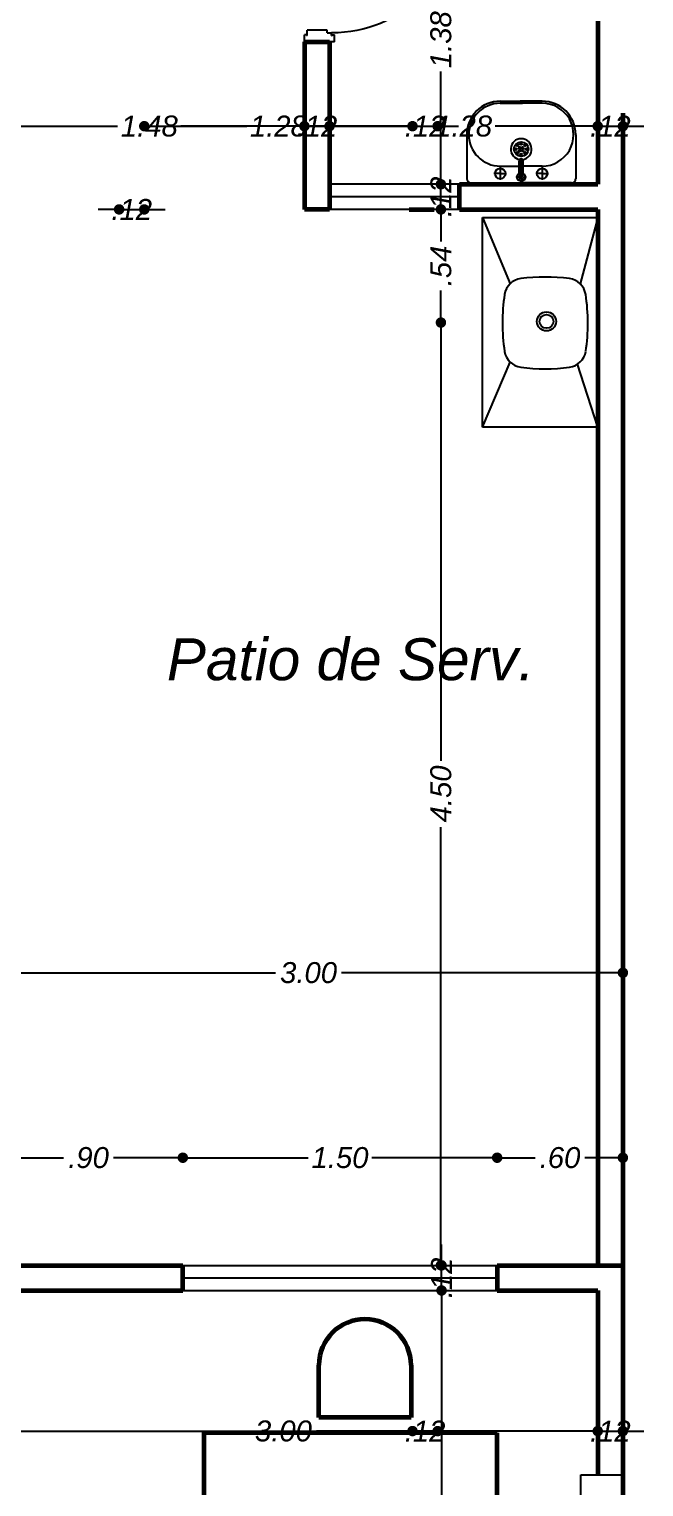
# Model space of a CAD drawing. Header units: metres. Extents: x 539 to 782, y 164 to 633.
# Drawn here: x 689.33 to 692.26, y 364.02 to 370.98 of the extents above; entities that cross this region are included whole.
import ezdxf

# ---------------------------------------------------------------- set-up
doc = ezdxf.new("R2010")
doc.units = ezdxf.units.M
doc.header["$PDMODE"] = 35
for name, color, linetype in [('ALUMINIO', 9, 'Continuous'), ('Artefactos', 30, 'Continuous'), ('COLUMNAS', 6, 'Continuous'), ('PUERTAS', 16, 'Continuous'), ('TEXTO', 134, 'Continuous')]:
    doc.layers.add(name, color=color, linetype=linetype)
for name, color, linetype, lineweight in [('cota', 1, 'Continuous', 15), ('MURO', 4, 'Continuous', 60), ('ventanas', 2, 'Continuous', 25)]:
    doc.layers.add(name, color=color, linetype=linetype, lineweight=lineweight)
doc.styles.add('ARIAL', font='ariali.ttf')
doc.styles.add('STYLE1', font='ariali.ttf')
doc.dimstyles.new('C_50', dxfattribs={"dimscale": 0.5, "dimtxt": 0.2, "dimasz": 0.1, "dimexe": 0.1, "dimexo": 0.1, "dimgap": 0.05, "dimtad": 0, "dimzin": 4, "dimdsep": 46, "dimtxsty": 'ARIAL', "dimblk": 'DOT', "dimcen": 0.09, "dimse1": 1, "dimse2": 1, "dimclrd": 1, "dimclre": 1, "dimclrt": 2, "dimadec": 0, "dimazin": 0, "dimtfac": 1, "dimtix": 1, "dimtmove": 2, "dimatfit": 3, "dimfxl": 1, "dimtolj": 1, "dimtzin": 0, "dimarcsym": 0})

# ---------------------------------------------------------------- blocks, each defined once
blk = doc.blocks.new('escritorio y silla')
for p, q in [((803.5572, 483.0604), (803.5572, 483.3104)), ((803.9972, 483.3104), (803.9972, 483.0604)), ((803.9972, 483.0604), (803.5572, 483.0604))]:
    blk.add_line(p, q)
blk.add_lwpolyline([(804.4081, 482.9872), (803.0081, 482.9872), (803.0081, 482.2872), (804.4081, 482.2872), (804.4081, 482.9872)])
blk.add_arc((803.7772, 483.3104), 0.22, 0, 180)
blk = doc.blocks.new('lavanderia cemento')
for p, q in [((691.7964, 368.2621), (691.7964, 368.7621)), ((691.7964, 368.7621), (692.3464, 368.7621)), ((691.7964, 368.7621), (691.9277, 368.4462)), ((692.3464, 368.7621), (692.2629, 368.4464)), ((692.2964, 368.7621), (692.2964, 368.7621)), ((692.3464, 368.7621), (692.3464, 367.7621)), ((691.7964, 367.7621), (691.7964, 368.2621)), ((691.7964, 367.7621), (691.9279, 368.0731)), ((692.3464, 367.7621), (692.2505, 368.063)), ((692.3464, 367.7621), (691.7964, 367.7621))]:
    blk.add_line(p, q)
for radius in [0.0456, 0.033]:
    blk.add_circle((692.102, 368.2669), radius)
for centre, radius, start, end in [((692.0957, 367.5788), 0.9, 82.60341, 97.44573), ((691.9907, 368.3819), 0.09, 97.44573, 171.34648), ((692.2, 368.382), 0.09, 8.70266, 82.60341), ((692.7915, 368.2601), 0.9, 171.34648, 188.70266), ((691.3993, 368.2595), 0.9, 351.34648, 8.70266), ((691.9908, 368.1375), 0.09, 188.70266, 262.60341), ((692.2001, 368.1376), 0.09, 277.44573, 351.34648), ((692.0951, 368.9408), 0.9, 262.60341, 277.44573)]:
    blk.add_arc(centre, radius, start, end)
blk = doc.blocks.new('LAVAMANO SIMPLE')
for p, q in [((-0.0212, 0.3465), (-0.1697, 0.198)), ((0.198, 0.3394), (0.2727, 0.2647)), ((0.2051, 0.3465), (0.2797, 0.2718)), ((0.3465, 0.2051), (0.2718, 0.2797)), ((0.3394, 0.198), (0.2647, 0.2727)), ((-0.1697, 0.1697), (0, 0)), ((-0.0392, 0.1022), (-0.0604, 0.1234)), ((-0.018, 0.1234), (-0.0604, 0.081)), ((-0.018, 0.1234), (-0.0604, 0.081)), ((-0.0392, 0.1022), (-0.0604, 0.1234)), ((-0.0392, 0.1022), (-0.018, 0.081)), ((-0.0392, 0.1022), (-0.018, 0.081)), ((-0.0141, 0.1273), (0.0495, 0.0636)), ((0.0239, 0.038), (0.0664, 0.0805)), ((0.0255, 0.0255), (0.0735, 0.0735)), ((0.0735, 0.0735), (0.0735, 0.0835)), ((0.0735, 0.0735), (0.0835, 0.0735)), ((0.011, 0.0195), (-0.001, 0.0195)), ((0.1697, -0.1697), (0, 0)), ((0.0134, 0.0255), (0.005, 0.0339)), ((0.0134, 0.0134), (0.005, 0.005)), ((0.0134, 0.0255), (0.011, 0.0195)), ((0.011, 0.0195), (0.0134, 0.0134)), ((0.0195, 0.028), (0.0134, 0.0255)), ((0.0134, 0.0134), (0.0195, 0.011)), ((0.0195, 0.0399), (0.0195, 0.028)), ((0.0255, 0.0255), (0.0195, 0.028)), ((0.0195, 0.011), (0.0255, 0.0134)), ((0.0195, 0.011), (0.0195, -0.001)), ((0.028, 0.0195), (0.0255, 0.0255)), ((0.0255, 0.0134), (0.028, 0.0195)), ((0.0255, 0.0134), (0.0339, 0.005)), ((0.0399, 0.0195), (0.028, 0.0195)), ((0.038, 0.0239), (0.0805, 0.0664)), ((0.1273, -0.0141), (0.0636, 0.0495)), ((0.1234, -0.018), (0.081, -0.0604)), ((0.1022, -0.0392), (0.081, -0.018)), ((0.1022, -0.0392), (0.1234, -0.0604)), ((0.3465, -0.0212), (0.198, -0.1697))]:
    blk.add_line(p, q)
blk.add_lwpolyline([(0.0195, -0.001), (0.005, 0.005), (-0.001, 0.0195), (0.005, 0.0339), (0.0195, 0.0399), (0.0339, 0.0339), (0.0399, 0.0195), (0.0339, 0.005)], close=True)
for centre, radius in [((0.1138, 0.1138), 0.035), ((0.1138, 0.1401), 0.005), ((-0.0392, 0.1022), 0.025), ((-0.0392, 0.1022), 0.025), ((0.0876, 0.1138), 0.005), ((0.0952, 0.1324), 0.005), ((0.0952, 0.0952), 0.005), ((0.1051, 0.1138), 0.005), ((0.1138, 0.1226), 0.005), ((0.1138, 0.1051), 0.005), ((0.1138, 0.0876), 0.005), ((0.1226, 0.1138), 0.005), ((0.1324, 0.1324), 0.005), ((0.1324, 0.0952), 0.005), ((0.1401, 0.1138), 0.005), ((0.0195, 0.0195), 0.00277), ((0.1022, -0.0392), 0.025)]:
    blk.add_circle(centre, radius)
for centre, radius, start, end in [((0.0919, 0.2333), 0.15, 45, 225), ((0.0919, 0.2333), 0.16, 45, 135), ((-0.1556, 0.1838), 0.02, 135, 225), ((0.1138, 0.1138), 0.05, 232.61679, 217.38321), ((0.2333, 0.0919), 0.15, 225, 45), ((0.2333, 0.0919), 0.16, 315, 45), ((0.0735, 0.0735), 0.01, 314.99967, 135.00059), ((0.1838, -0.1556), 0.02, 225, 315)]:
    blk.add_arc(centre, radius, start, end)
blk = doc.blocks.new('p 4')
for p, q in [((-0.0782, 0.852), (-0.0484, 0.852)), ((-0.0782, 0.1485), (-0.0782, 0.852)), ((-0.0484, 0.1485), (-0.0484, 0.852)), ((-0.8003, 0.1641), (-0.7612, 0.1641)), ((-0.8003, 0.1641), (-0.8003, 0)), ((-0.7612, 0.1524), (-0.7612, 0.1641)), ((-0.0391, 0.1524), (-0.0391, 0.1641)), ((0, 0.1641), (-0.0391, 0.1641)), ((0, 0.1641), (0, 0)), ((-0.7651, 0.1524), (-0.7612, 0.1524)), ((-0.7651, 0.1485), (-0.7651, 0.1524)), ((-0.7651, 0.1485), (-0.7519, 0.1485)), ((-0.7519, 0.1251), (-0.7519, 0.1485)), ((-0.7519, 0.1251), (-0.7363, 0.1251)), ((-0.7363, 0.1251), (-0.7363, 0.0156)), ((-0.0782, 0.1485), (-0.0484, 0.1485)), ((-0.0484, 0.1251), (-0.064, 0.1251)), ((-0.064, 0.1251), (-0.064, 0.0156)), ((-0.0352, 0.1485), (-0.0484, 0.1485)), ((-0.0484, 0.1251), (-0.0484, 0.1485)), ((-0.0352, 0.1524), (-0.0391, 0.1524)), ((-0.0352, 0.1485), (-0.0352, 0.1524)), ((-0.7651, 0.0156), (-0.7651, 0.0117)), ((-0.7651, 0.0156), (-0.7363, 0.0156)), ((-0.7651, 0.0117), (-0.7612, 0.0117)), ((-0.7612, 0.0117), (-0.7612, 0)), ((-0.0352, 0.0156), (-0.064, 0.0156)), ((-0.0391, 0.0117), (-0.0391, 0)), ((-0.0352, 0.0117), (-0.0391, 0.0117)), ((0, 0), (-0.0391, 0)), ((-0.0352, 0.0156), (-0.0352, 0.0117)), ((-0.8003, 0), (-0.7612, 0))]:
    blk.add_line(p, q)
blk.add_arc((-0.0472, 0.148), 0.7047, 92.51921, 179.96085)
blk = doc.blocks.new('_Dot')
at = {"color": 0, "linetype": 'ByBlock', "lineweight": -2}
blk.add_line((-0.5, 0), (-1, 0), dxfattribs=at)
at = {"color": 0, "linetype": 'ByBlock', "const_width": 0.5}
blk.add_lwpolyline([(-0.25, 0, 1), (0.25, 0, 1)], format="xyb", close=True, dxfattribs=at)
blk = doc.blocks.new('*D352')
at = {"layer": 'cota', "color": 1, "lineweight": -2, "transparency": 16777216}
for p, q in [((689.0933, 364.2851), (690.3855, 364.2851)), ((691.9933, 364.2851), (690.7011, 364.2851))]:
    blk.add_line(p, q, dxfattribs=at)
at = {"layer": 'Defpoints', "color": 0, "transparency": 16777216}
for p in [(689.0433, 364.2851), (692.0433, 364.2851), (692.0433, 364.2851)]:
    blk.add_point(p, dxfattribs=at)
at = {"layer": 'cota', "color": 1, "lineweight": -2, "transparency": 16777216, "xscale": 0.05, "yscale": 0.05, "zscale": 0.05, "rotation": 180}
blk.add_blockref('_Dot', (689.0433, 364.2851), dxfattribs=at)
at = {"layer": 'cota', "color": 1, "lineweight": -2, "transparency": 16777216, "xscale": 0.05, "yscale": 0.05, "zscale": 0.05}
blk.add_blockref('_Dot', (692.0433, 364.2851), dxfattribs=at)
at = {"layer": 'cota', "color": 2, "transparency": 16777216, "insert": (690.5433, 364.2851), "char_height": 0.1, "attachment_point": 5, "style": 'ARIAL'}
blk.add_mtext('\\A1;3.00', dxfattribs=at)
blk = doc.blocks.new('*D353')
at = {"layer": 'cota', "color": 1, "lineweight": -2, "transparency": 16777216}
for p, q in [((691.9933, 364.2851), (691.9433, 364.2851)), ((692.0433, 364.2851), (692.1633, 364.2851)), ((692.2133, 364.2851), (692.2633, 364.2851))]:
    blk.add_line(p, q, dxfattribs=at)
at = {"layer": 'Defpoints', "color": 0, "transparency": 16777216}
for p in [(692.0433, 364.2851), (692.1633, 364.2851), (692.1633, 364.2851)]:
    blk.add_point(p, dxfattribs=at)
at = {"layer": 'cota', "color": 1, "lineweight": -2, "transparency": 16777216, "xscale": 0.05, "yscale": 0.05, "zscale": 0.05}
blk.add_blockref('_Dot', (692.0433, 364.2851), dxfattribs=at)
at = {"layer": 'cota', "color": 1, "lineweight": -2, "transparency": 16777216, "xscale": 0.05, "yscale": 0.05, "zscale": 0.05, "rotation": 180}
blk.add_blockref('_Dot', (692.1633, 364.2851), dxfattribs=at)
at = {"layer": 'cota', "color": 2, "transparency": 16777216, "insert": (692.1033, 364.2851), "char_height": 0.1, "attachment_point": 5, "style": 'ARIAL'}
blk.add_mtext('\\A1;.12', dxfattribs=at)
blk = doc.blocks.new('*D358')
at = {"layer": 'cota', "color": 1, "lineweight": -2, "transparency": 16777216}
for p, q in [((691.2979, 364.9062), (691.2979, 363.6738)), ((691.2979, 362.1265), (691.2979, 363.3589))]:
    blk.add_line(p, q, dxfattribs=at)
at = {"layer": 'Defpoints', "color": 0, "transparency": 16777216}
for p in [(691.2979, 364.9562), (691.2979, 364.9562), (691.2979, 362.0765)]:
    blk.add_point(p, dxfattribs=at)
at = {"layer": 'cota', "color": 1, "lineweight": -2, "transparency": 16777216, "xscale": 0.05, "yscale": 0.05, "zscale": 0.05}
for p, rotation in [((691.2979, 364.9562), 90), ((691.2979, 362.0765), 270)]:
    blk.add_blockref('_Dot', p, dxfattribs=dict(at, rotation=rotation))
at = {"layer": 'cota', "color": 2, "transparency": 16777216, "insert": (691.2979, 363.5164), "char_height": 0.1, "attachment_point": 5, "rotation": 90, "style": 'ARIAL'}
blk.add_mtext('\\A1;2.88', dxfattribs=at)
blk = doc.blocks.new('*D359')
at = {"layer": 'cota', "color": 1, "lineweight": -2, "transparency": 16777216}
for p, q in [((691.2979, 365.1262), (691.2979, 365.1762)), ((691.2979, 364.9562), (691.2979, 365.0762)), ((691.2979, 364.9062), (691.2979, 364.8562))]:
    blk.add_line(p, q, dxfattribs=at)
at = {"layer": 'Defpoints', "color": 0, "transparency": 16777216}
for p in [(691.2979, 365.0762), (691.2979, 365.0762), (691.2979, 364.9562)]:
    blk.add_point(p, dxfattribs=at)
at = {"layer": 'cota', "color": 1, "lineweight": -2, "transparency": 16777216, "xscale": 0.05, "yscale": 0.05, "zscale": 0.05}
for p, rotation in [((691.2979, 365.0762), 270), ((691.2979, 364.9562), 90)]:
    blk.add_blockref('_Dot', p, dxfattribs=dict(at, rotation=rotation))
at = {"layer": 'cota', "color": 2, "transparency": 16777216, "insert": (691.2979, 365.0162), "char_height": 0.1, "attachment_point": 5, "rotation": 90, "style": 'ARIAL'}
blk.add_mtext('\\A1;.12', dxfattribs=at)
blk = doc.blocks.new('*D360')
at = {"layer": 'cota', "color": 1, "lineweight": -2, "transparency": 16777216}
for p, q in [((691.2949, 369.5262), (691.2949, 367.4847)), ((691.2949, 365.1262), (691.2949, 367.1678))]:
    blk.add_line(p, q, dxfattribs=at)
at = {"layer": 'Defpoints', "color": 0, "transparency": 16777216}
for p in [(691.2949, 369.5762), (691.2949, 369.5762), (691.2949, 365.0762)]:
    blk.add_point(p, dxfattribs=at)
at = {"layer": 'cota', "color": 1, "lineweight": -2, "transparency": 16777216, "xscale": 0.05, "yscale": 0.05, "zscale": 0.05}
for p, rotation in [((691.2949, 369.5762), 90), ((691.2949, 365.0762), 270)]:
    blk.add_blockref('_Dot', p, dxfattribs=dict(at, rotation=rotation))
at = {"layer": 'cota', "color": 2, "transparency": 16777216, "insert": (691.2949, 367.3262), "char_height": 0.1, "attachment_point": 5, "rotation": 90, "style": 'ARIAL'}
blk.add_mtext('\\A1;4.50', dxfattribs=at)
blk = doc.blocks.new('*D361')
at = {"layer": 'cota', "color": 1, "lineweight": -2, "transparency": 16777216}
for p, q in [((691.2949, 370.0662), (691.2949, 369.9633)), ((691.2949, 369.6262), (691.2949, 369.7291))]:
    blk.add_line(p, q, dxfattribs=at)
at = {"layer": 'Defpoints', "color": 0, "transparency": 16777216}
for p in [(690.477, 370.1162), (691.2949, 370.1162), (688.997, 369.5762)]:
    blk.add_point(p, dxfattribs=at)
at = {"layer": 'cota', "color": 1, "lineweight": -2, "transparency": 16777216, "xscale": 0.05, "yscale": 0.05, "zscale": 0.05}
for p, rotation in [((691.2949, 370.1162), 90), ((691.2949, 369.5762), 270)]:
    blk.add_blockref('_Dot', p, dxfattribs=dict(at, rotation=rotation))
at = {"layer": 'cota', "color": 2, "transparency": 16777216, "insert": (691.2949, 369.8462), "char_height": 0.1, "attachment_point": 5, "rotation": 90, "style": 'ARIAL'}
blk.add_mtext('\\A1;.54', dxfattribs=at)
blk = doc.blocks.new('*D362')
at = {"layer": 'cota', "color": 1, "lineweight": -2, "transparency": 16777216}
for p, q in [((691.2949, 370.2862), (691.2949, 370.3362)), ((691.2949, 370.1162), (691.2949, 370.2362)), ((691.2949, 370.0662), (691.2949, 370.0162))]:
    blk.add_line(p, q, dxfattribs=at)
at = {"layer": 'Defpoints', "color": 0, "transparency": 16777216}
for p in [(691.2949, 370.2362), (691.2949, 370.2362), (690.477, 370.1162)]:
    blk.add_point(p, dxfattribs=at)
at = {"layer": 'cota', "color": 1, "lineweight": -2, "transparency": 16777216, "xscale": 0.05, "yscale": 0.05, "zscale": 0.05}
for p, rotation in [((691.2949, 370.2362), 270), ((691.2949, 370.1162), 90)]:
    blk.add_blockref('_Dot', p, dxfattribs=dict(at, rotation=rotation))
at = {"layer": 'cota', "color": 2, "transparency": 16777216, "insert": (691.2949, 370.1762), "char_height": 0.1, "attachment_point": 5, "rotation": 90, "style": 'ARIAL'}
blk.add_mtext('\\A1;.12', dxfattribs=at)
blk = doc.blocks.new('*D363')
at = {"layer": 'cota', "color": 1, "lineweight": -2, "transparency": 16777216}
for p, q in [((691.2949, 371.5662), (691.2949, 371.0774)), ((691.2949, 370.2862), (691.2949, 370.775))]:
    blk.add_line(p, q, dxfattribs=at)
at = {"layer": 'Defpoints', "color": 0, "transparency": 16777216}
for p in [(691.2949, 371.6162), (691.2949, 371.6162), (691.2949, 370.2362)]:
    blk.add_point(p, dxfattribs=at)
at = {"layer": 'cota', "color": 1, "lineweight": -2, "transparency": 16777216, "xscale": 0.05, "yscale": 0.05, "zscale": 0.05}
for p, rotation in [((691.2949, 371.6162), 90), ((691.2949, 370.2362), 270)]:
    blk.add_blockref('_Dot', p, dxfattribs=dict(at, rotation=rotation))
at = {"layer": 'cota', "color": 2, "transparency": 16777216, "insert": (691.2949, 370.9262), "char_height": 0.1, "attachment_point": 5, "rotation": 90, "style": 'ARIAL'}
blk.add_mtext('\\A1;1.38', dxfattribs=at)
blk = doc.blocks.new('*D397')
at = {"layer": 'cota', "color": 1, "lineweight": -2, "transparency": 16777216}
for p, q in [((689.2133, 365.5899), (689.4946, 365.5899)), ((690.0133, 365.5899), (689.732, 365.5899))]:
    blk.add_line(p, q, dxfattribs=at)
at = {"layer": 'Defpoints', "color": 0, "transparency": 16777216}
for p in [(690.0633, 365.5899), (689.1633, 365.0762), (690.0633, 365.0762)]:
    blk.add_point(p, dxfattribs=at)
at = {"layer": 'cota', "color": 1, "lineweight": -2, "transparency": 16777216, "xscale": 0.05, "yscale": 0.05, "zscale": 0.05, "rotation": 180}
blk.add_blockref('_Dot', (689.1633, 365.5899), dxfattribs=at)
at = {"layer": 'cota', "color": 1, "lineweight": -2, "transparency": 16777216, "xscale": 0.05, "yscale": 0.05, "zscale": 0.05}
blk.add_blockref('_Dot', (690.0633, 365.5899), dxfattribs=at)
at = {"layer": 'cota', "color": 2, "transparency": 16777216, "insert": (689.6133, 365.5899), "char_height": 0.1, "attachment_point": 5, "style": 'ARIAL'}
blk.add_mtext('\\A1;.90', dxfattribs=at)
blk = doc.blocks.new('*D398')
at = {"layer": 'cota', "color": 1, "lineweight": -2, "transparency": 16777216}
for p, q in [((690.1133, 365.5899), (690.662, 365.5899)), ((691.5133, 365.5899), (690.9645, 365.5899))]:
    blk.add_line(p, q, dxfattribs=at)
at = {"layer": 'Defpoints', "color": 0, "transparency": 16777216}
for p in [(691.5633, 365.5899), (690.0633, 365.0762), (691.5633, 365.0762)]:
    blk.add_point(p, dxfattribs=at)
at = {"layer": 'cota', "color": 1, "lineweight": -2, "transparency": 16777216, "xscale": 0.05, "yscale": 0.05, "zscale": 0.05, "rotation": 180}
blk.add_blockref('_Dot', (690.0633, 365.5899), dxfattribs=at)
at = {"layer": 'cota', "color": 1, "lineweight": -2, "transparency": 16777216, "xscale": 0.05, "yscale": 0.05, "zscale": 0.05}
blk.add_blockref('_Dot', (691.5633, 365.5899), dxfattribs=at)
at = {"layer": 'cota', "color": 2, "transparency": 16777216, "insert": (690.8133, 365.5899), "char_height": 0.1, "attachment_point": 5, "style": 'ARIAL'}
blk.add_mtext('\\A1;1.50', dxfattribs=at)
blk = doc.blocks.new('*D399')
at = {"layer": 'cota', "color": 1, "lineweight": -2, "transparency": 16777216}
for p, q in [((691.6133, 365.5899), (691.7446, 365.5899)), ((692.1133, 365.5899), (691.982, 365.5899))]:
    blk.add_line(p, q, dxfattribs=at)
at = {"layer": 'Defpoints', "color": 0, "transparency": 16777216}
for p in [(692.1633, 365.5899), (691.5633, 365.0762), (692.1633, 365.0765)]:
    blk.add_point(p, dxfattribs=at)
at = {"layer": 'cota', "color": 1, "lineweight": -2, "transparency": 16777216, "xscale": 0.05, "yscale": 0.05, "zscale": 0.05, "rotation": 180}
blk.add_blockref('_Dot', (691.5633, 365.5899), dxfattribs=at)
at = {"layer": 'cota', "color": 1, "lineweight": -2, "transparency": 16777216, "xscale": 0.05, "yscale": 0.05, "zscale": 0.05}
blk.add_blockref('_Dot', (692.1633, 365.5899), dxfattribs=at)
at = {"layer": 'cota', "color": 2, "transparency": 16777216, "insert": (691.8633, 365.5899), "char_height": 0.1, "attachment_point": 5, "style": 'ARIAL'}
blk.add_mtext('\\A1;.60', dxfattribs=at)
blk = doc.blocks.new('*D401')
at = {"layer": 'cota', "color": 1, "lineweight": -2, "transparency": 16777216}
for p, q in [((689.2133, 366.4728), (690.5055, 366.4728)), ((692.1133, 366.4728), (690.8211, 366.4728))]:
    blk.add_line(p, q, dxfattribs=at)
at = {"layer": 'Defpoints', "color": 0, "transparency": 16777216}
for p in [(692.1633, 366.4728), (692.1633, 366.4728), (689.1633, 366.3987)]:
    blk.add_point(p, dxfattribs=at)
at = {"layer": 'cota', "color": 1, "lineweight": -2, "transparency": 16777216, "xscale": 0.05, "yscale": 0.05, "zscale": 0.05, "rotation": 180}
blk.add_blockref('_Dot', (689.1633, 366.4728), dxfattribs=at)
at = {"layer": 'cota', "color": 1, "lineweight": -2, "transparency": 16777216, "xscale": 0.05, "yscale": 0.05, "zscale": 0.05}
blk.add_blockref('_Dot', (692.1633, 366.4728), dxfattribs=at)
at = {"layer": 'cota', "color": 2, "transparency": 16777216, "insert": (690.6633, 366.4728), "char_height": 0.1, "attachment_point": 5, "style": 'ARIAL'}
blk.add_mtext('\\A1;3.00', dxfattribs=at)
blk = doc.blocks.new('*D432')
at = {"layer": 'cota', "color": 1, "lineweight": -2, "transparency": 16777216}
for p, q in [((689.2133, 370.5135), (689.7521, 370.5135)), ((690.5933, 370.5135), (690.0545, 370.5135))]:
    blk.add_line(p, q, dxfattribs=at)
at = {"layer": 'Defpoints', "color": 0, "transparency": 16777216}
for p in [(690.6433, 370.5135), (690.6433, 370.1162), (689.1633, 369.5762)]:
    blk.add_point(p, dxfattribs=at)
at = {"layer": 'cota', "color": 1, "lineweight": -2, "transparency": 16777216, "xscale": 0.05, "yscale": 0.05, "zscale": 0.05, "rotation": 180}
blk.add_blockref('_Dot', (689.1633, 370.5135), dxfattribs=at)
at = {"layer": 'cota', "color": 1, "lineweight": -2, "transparency": 16777216, "xscale": 0.05, "yscale": 0.05, "zscale": 0.05}
blk.add_blockref('_Dot', (690.6433, 370.5135), dxfattribs=at)
at = {"layer": 'cota', "color": 2, "transparency": 16777216, "insert": (689.9033, 370.5135), "char_height": 0.1, "attachment_point": 5, "style": 'ARIAL'}
blk.add_mtext('\\A1;1.48', dxfattribs=at)
blk = doc.blocks.new('*D433')
at = {"layer": 'cota', "color": 1, "lineweight": -2, "transparency": 16777216}
for p, q in [((690.5933, 370.5135), (690.5433, 370.5135)), ((690.6433, 370.5135), (690.7633, 370.5135)), ((690.8133, 370.5135), (690.8633, 370.5135))]:
    blk.add_line(p, q, dxfattribs=at)
at = {"layer": 'Defpoints', "color": 0, "transparency": 16777216}
for p in [(690.7633, 370.5135), (690.7633, 370.5135), (690.6433, 370.1162)]:
    blk.add_point(p, dxfattribs=at)
at = {"layer": 'cota', "color": 1, "lineweight": -2, "transparency": 16777216, "xscale": 0.05, "yscale": 0.05, "zscale": 0.05}
blk.add_blockref('_Dot', (690.6433, 370.5135), dxfattribs=at)
at = {"layer": 'cota', "color": 1, "lineweight": -2, "transparency": 16777216, "xscale": 0.05, "yscale": 0.05, "zscale": 0.05, "rotation": 180}
blk.add_blockref('_Dot', (690.7633, 370.5135), dxfattribs=at)
at = {"layer": 'cota', "color": 2, "transparency": 16777216, "insert": (690.7033, 370.5135), "char_height": 0.1, "attachment_point": 5, "style": 'ARIAL'}
blk.add_mtext('\\A1;.12', dxfattribs=at)
blk = doc.blocks.new('*D434')
at = {"layer": 'cota', "color": 1, "lineweight": -2, "transparency": 16777216}
for p, q in [((690.8133, 370.5135), (691.2521, 370.5135)), ((691.9933, 370.5135), (691.5545, 370.5135))]:
    blk.add_line(p, q, dxfattribs=at)
at = {"layer": 'Defpoints', "color": 0, "transparency": 16777216}
for p in [(690.7633, 370.5135), (692.0433, 370.5135), (692.0433, 370.5135)]:
    blk.add_point(p, dxfattribs=at)
at = {"layer": 'cota', "color": 1, "lineweight": -2, "transparency": 16777216, "xscale": 0.05, "yscale": 0.05, "zscale": 0.05, "rotation": 180}
blk.add_blockref('_Dot', (690.7633, 370.5135), dxfattribs=at)
at = {"layer": 'cota', "color": 1, "lineweight": -2, "transparency": 16777216, "xscale": 0.05, "yscale": 0.05, "zscale": 0.05}
blk.add_blockref('_Dot', (692.0433, 370.5135), dxfattribs=at)
at = {"layer": 'cota', "color": 2, "transparency": 16777216, "insert": (691.4033, 370.5135), "char_height": 0.1, "attachment_point": 5, "style": 'ARIAL'}
blk.add_mtext('\\A1;1.28', dxfattribs=at)
blk = doc.blocks.new('*D435')
at = {"layer": 'cota', "color": 1, "lineweight": -2, "transparency": 16777216}
for p, q in [((691.9933, 370.5135), (691.9433, 370.5135)), ((692.0433, 370.5135), (692.1633, 370.5135)), ((692.2133, 370.5135), (692.2633, 370.5135))]:
    blk.add_line(p, q, dxfattribs=at)
at = {"layer": 'Defpoints', "color": 0, "transparency": 16777216}
for p in [(692.0433, 370.5135), (692.1633, 370.5135), (692.1633, 370.5135)]:
    blk.add_point(p, dxfattribs=at)
at = {"layer": 'cota', "color": 1, "lineweight": -2, "transparency": 16777216, "xscale": 0.05, "yscale": 0.05, "zscale": 0.05}
blk.add_blockref('_Dot', (692.0433, 370.5135), dxfattribs=at)
at = {"layer": 'cota', "color": 1, "lineweight": -2, "transparency": 16777216, "xscale": 0.05, "yscale": 0.05, "zscale": 0.05, "rotation": 180}
blk.add_blockref('_Dot', (692.1633, 370.5135), dxfattribs=at)
at = {"layer": 'cota', "color": 2, "transparency": 16777216, "insert": (692.1033, 370.5135), "char_height": 0.1, "attachment_point": 5, "style": 'ARIAL'}
blk.add_mtext('\\A1;.12', dxfattribs=at)
blk = doc.blocks.new('*D513')
at = {"layer": 'cota', "color": 1, "lineweight": -2, "transparency": 16777216}
for p, q in [((691.1093, 364.2851), (691.0593, 364.2851)), ((691.1593, 364.2851), (691.2793, 364.2851)), ((691.3293, 364.2851), (691.3793, 364.2851))]:
    blk.add_line(p, q, dxfattribs=at)
at = {"layer": 'Defpoints', "color": 0, "transparency": 16777216}
for p in [(691.1593, 364.2851), (691.2793, 364.2851), (691.2793, 364.2851)]:
    blk.add_point(p, dxfattribs=at)
at = {"layer": 'cota', "color": 1, "lineweight": -2, "transparency": 16777216, "xscale": 0.05, "yscale": 0.05, "zscale": 0.05}
blk.add_blockref('_Dot', (691.1593, 364.2851), dxfattribs=at)
at = {"layer": 'cota', "color": 1, "lineweight": -2, "transparency": 16777216, "xscale": 0.05, "yscale": 0.05, "zscale": 0.05, "rotation": 180}
blk.add_blockref('_Dot', (691.2793, 364.2851), dxfattribs=at)
at = {"layer": 'cota', "color": 2, "transparency": 16777216, "insert": (691.2193, 364.2851), "char_height": 0.1, "attachment_point": 5, "style": 'ARIAL'}
blk.add_mtext('\\A1;.12', dxfattribs=at)
blk = doc.blocks.new('*D538')
at = {"layer": 'cota', "color": 1, "lineweight": -2, "transparency": 16777216}
for p, q in [((689.7093, 370.1162), (689.6593, 370.1162)), ((689.7593, 370.1162), (689.8793, 370.1162)), ((689.9293, 370.1162), (689.9793, 370.1162))]:
    blk.add_line(p, q, dxfattribs=at)
at = {"layer": 'Defpoints', "color": 0, "transparency": 16777216}
for p in [(689.7593, 444.4134), (689.8793, 370.1162), (689.8793, 370.1162)]:
    blk.add_point(p, dxfattribs=at)
at = {"layer": 'cota', "color": 1, "lineweight": -2, "transparency": 16777216, "xscale": 0.05, "yscale": 0.05, "zscale": 0.05}
blk.add_blockref('_Dot', (689.7593, 370.1162), dxfattribs=at)
at = {"layer": 'cota', "color": 1, "lineweight": -2, "transparency": 16777216, "xscale": 0.05, "yscale": 0.05, "zscale": 0.05, "rotation": 180}
blk.add_blockref('_Dot', (689.8793, 370.1162), dxfattribs=at)
at = {"layer": 'cota', "color": 2, "transparency": 16777216, "insert": (689.8193, 370.1162), "char_height": 0.1, "attachment_point": 5, "style": 'ARIAL'}
blk.add_mtext('\\A1;.12', dxfattribs=at)
blk = doc.blocks.new('*D539')
at = {"layer": 'cota', "color": 1, "lineweight": -2, "transparency": 16777216}
for p, q in [((689.9293, 370.5135), (690.3681, 370.5135)), ((691.1093, 370.5135), (690.6705, 370.5135))]:
    blk.add_line(p, q, dxfattribs=at)
at = {"layer": 'Defpoints', "color": 0, "transparency": 16777216}
for p in [(689.8793, 370.5135), (691.1593, 370.5135), (691.1593, 370.5135)]:
    blk.add_point(p, dxfattribs=at)
at = {"layer": 'cota', "color": 1, "lineweight": -2, "transparency": 16777216, "xscale": 0.05, "yscale": 0.05, "zscale": 0.05, "rotation": 180}
blk.add_blockref('_Dot', (689.8793, 370.5135), dxfattribs=at)
at = {"layer": 'cota', "color": 1, "lineweight": -2, "transparency": 16777216, "xscale": 0.05, "yscale": 0.05, "zscale": 0.05}
blk.add_blockref('_Dot', (691.1593, 370.5135), dxfattribs=at)
at = {"layer": 'cota', "color": 2, "transparency": 16777216, "insert": (690.5193, 370.5135), "char_height": 0.1, "attachment_point": 5, "style": 'ARIAL'}
blk.add_mtext('\\A1;1.28', dxfattribs=at)
blk = doc.blocks.new('*D540')
at = {"layer": 'cota', "color": 1, "lineweight": -2, "transparency": 16777216}
for p, q in [((691.1093, 370.5135), (691.0593, 370.5135)), ((691.1593, 370.5135), (691.2793, 370.5135)), ((691.3293, 370.5135), (691.3793, 370.5135))]:
    blk.add_line(p, q, dxfattribs=at)
at = {"layer": 'Defpoints', "color": 0, "transparency": 16777216}
for p in [(691.1593, 370.5135), (691.2793, 370.5135), (691.2793, 370.5135)]:
    blk.add_point(p, dxfattribs=at)
at = {"layer": 'cota', "color": 1, "lineweight": -2, "transparency": 16777216, "xscale": 0.05, "yscale": 0.05, "zscale": 0.05}
blk.add_blockref('_Dot', (691.1593, 370.5135), dxfattribs=at)
at = {"layer": 'cota', "color": 1, "lineweight": -2, "transparency": 16777216, "xscale": 0.05, "yscale": 0.05, "zscale": 0.05, "rotation": 180}
blk.add_blockref('_Dot', (691.2793, 370.5135), dxfattribs=at)
at = {"layer": 'cota', "color": 2, "transparency": 16777216, "insert": (691.2193, 370.5135), "char_height": 0.1, "attachment_point": 5, "style": 'ARIAL'}
blk.add_mtext('\\A1;.12', dxfattribs=at)

msp = doc.modelspace()

# ---------------------------------------------------------------- linework, layer by layer
at = {"layer": 'ALUMINIO'}
for p, q in [((691.3833, 370.1762), (690.7633, 370.1762)), ((690.0633, 365.0162), (691.5633, 365.0162))]:
    msp.add_line(p, q, dxfattribs=at)
at = {"layer": 'COLUMNAS'}
msp.add_lwpolyline([(691.9633, 364.0765), (692.1633, 364.0765), (692.1633, 363.8265), (691.9633, 363.8265), (691.9633, 364.0765)], dxfattribs=at)
at = {"layer": 'MURO'}
for p, q in [((692.0433, 372.0762), (692.0433, 370.5762)), ((690.6433, 370.9162), (690.6433, 370.1162)), ((690.6433, 370.9162), (690.7633, 370.9162)), ((690.7633, 370.9162), (690.7633, 370.1162)), ((692.0433, 370.5762), (692.0433, 370.2362)), ((692.1633, 370.5762), (692.1633, 365.0765)), ((691.3833, 370.1162), (691.3833, 370.2362)), ((691.3833, 370.2362), (692.0433, 370.2362)), ((690.7633, 370.1162), (690.6433, 370.1162)), ((691.1433, 370.1162), (691.2633, 370.1162)), ((691.3833, 370.1162), (692.0433, 370.1162)), ((692.0433, 370.1162), (692.0433, 365.0765)), ((689.1633, 365.0762), (689.6633, 365.0762)), ((689.6633, 365.0762), (690.0633, 365.0762)), ((690.0633, 364.9562), (690.0633, 365.0762)), ((691.5633, 365.0767), (691.5633, 364.9565)), ((691.5633, 365.0762), (692.1633, 365.0762)), ((692.1633, 365.0765), (692.1633, 362.0765)), ((689.0433, 364.9561), (689.6633, 364.9561)), ((689.5433, 364.9565), (690.0633, 364.9562)), ((691.5633, 364.9565), (692.0433, 364.9565)), ((692.0433, 364.9565), (692.0433, 364.0765))]:
    msp.add_line(p, q, dxfattribs=at)
at = {"layer": 'ventanas'}
for p, q in [((691.3833, 370.2362), (690.7633, 370.2362)), ((691.3833, 370.1162), (690.7633, 370.1162)), ((690.0633, 365.0762), (691.5633, 365.0762)), ((690.0633, 364.9562), (691.5633, 364.9562))]:
    msp.add_line(p, q, dxfattribs=at)

# ---------------------------------------------------------------- block references
at = {"layer": 'Artefactos', "rotation": 45.0000000000092}
msp.add_blockref('LAVAMANO SIMPLE', (691.678, 370.243), dxfattribs=at)
at = {"layer": 'Artefactos'}
msp.add_blockref('lavanderia cemento', (-0.3031, 1.3148), dxfattribs=at)
at = {"layer": 'MURO'}
msp.add_blockref('escritorio y silla', (-112.8448, -118.7109), dxfattribs=at)
at = {"layer": 'PUERTAS', "xscale": -0.8750223536967496, "yscale": 0.8750223536967496, "zscale": 0.8750223536968261, "rotation": 270.0000002411003}
msp.add_blockref('p 4', (690.6433, 371.6164), dxfattribs=at)

# ---------------------------------------------------------------- texts
at = {"layer": 'TEXTO', "style": 'STYLE1'}
msp.add_text('Patio de Serv.', height=0.2, rotation=360, dxfattribs=at).set_placement((689.9871, 367.8691))

# ---------------------------------------------------------------- dimensions: what is measured, and where the dimension line sits
at = {"layer": 'cota'}
for base, p1, p2, picture, middle in [((689.8793, 370.1162), (689.7593, 444.4134), (689.8793, 370.1162), '*D538', (689.8193, 370.1162)), ((690.6433, 370.5135), (689.1633, 369.5762), (690.6433, 370.1162), '*D432', (689.9033, 370.5135)), ((691.1593, 370.5135), (689.8793, 370.5135), (691.1593, 370.5135), '*D539', (690.5193, 370.5135)), ((690.7633, 370.5135), (690.6433, 370.1162), (690.7633, 370.5135), '*D433', (690.7033, 370.5135)), ((692.0433, 370.5135), (690.7633, 370.5135), (692.0433, 370.5135), '*D434', (691.4033, 370.5135)), ((691.2793, 370.5135), (691.1593, 370.5135), (691.2793, 370.5135), '*D540', (691.2193, 370.5135)), ((692.1633, 370.5135), (692.0433, 370.5135), (692.1633, 370.5135), '*D435', (692.1033, 370.5135)), ((692.1633, 366.4728), (689.1633, 366.3987), (692.1633, 366.4728), '*D401', (690.6633, 366.4728)), ((690.0633, 365.5899), (689.1633, 365.0762), (690.0633, 365.0762), '*D397', (689.6133, 365.5899)), ((691.5633, 365.5899), (690.0633, 365.0762), (691.5633, 365.0762), '*D398', (690.8133, 365.5899)), ((692.1633, 365.5899), (691.5633, 365.0762), (692.1633, 365.0765), '*D399', (691.8633, 365.5899)), ((692.0433, 364.2851), (689.0433, 364.2851), (692.0433, 364.2851), '*D352', (690.5433, 364.2851)), ((691.2793, 364.2851), (691.1593, 364.2851), (691.2793, 364.2851), '*D513', (691.2193, 364.2851)), ((692.1633, 364.2851), (692.0433, 364.2851), (692.1633, 364.2851), '*D353', (692.1033, 364.2851))]:
    dim = msp.add_linear_dim(base=base, p1=p1, p2=p2, dimstyle='C_50', dxfattribs=at)
    dim.commit()
    dim.dimension.update_dxf_attribs({"geometry": picture, "text_midpoint": middle})
for base, p1, p2, picture, middle in [((691.2949, 371.6162), (691.2949, 370.2362), (691.2949, 371.6162), '*D363', (691.2949, 370.9262)), ((691.2949, 370.2362), (690.477, 370.1162), (691.2949, 370.2362), '*D362', (691.2949, 370.1762)), ((691.2949, 370.1162), (688.997, 369.5762), (690.477, 370.1162), '*D361', (691.2949, 369.8462)), ((691.2949, 369.5762), (691.2949, 365.0762), (691.2949, 369.5762), '*D360', (691.2949, 367.3262)), ((691.2979, 365.0762), (691.2979, 364.9562), (691.2979, 365.0762), '*D359', (691.2979, 365.0162)), ((691.2979, 364.9562), (691.2979, 362.0765), (691.2979, 364.9562), '*D358', (691.2979, 363.5164))]:
    dim = msp.add_linear_dim(base=base, p1=p1, p2=p2, angle=90, dimstyle='C_50', dxfattribs=at)
    dim.commit()
    dim.dimension.update_dxf_attribs({"geometry": picture, "text_midpoint": middle})

doc.saveas('drawing.dxf')
